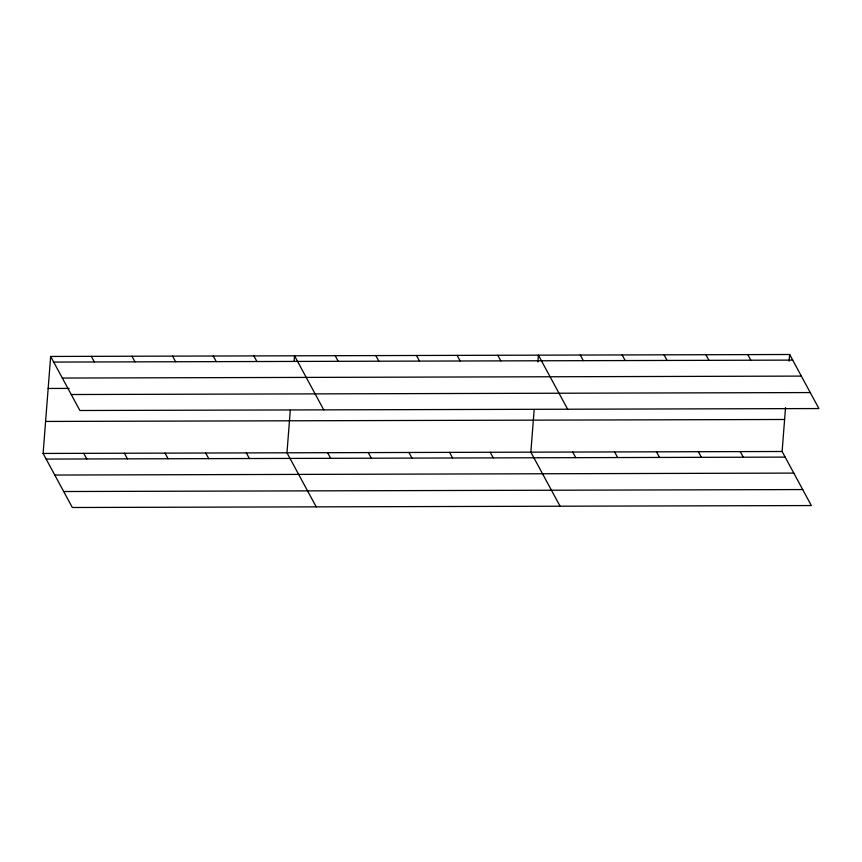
<?xml version="1.0" encoding="UTF-8"?>
<svg xmlns="http://www.w3.org/2000/svg" width="862" height="862" viewBox="0 0 862 862"><rect width="100%" height="100%" fill="white"/><g stroke="black" fill="none" stroke-linecap="round" stroke-linejoin="round"><path stroke-width="1.29" d="M785.53 407.607L782.114 451.494L811.347 505.552L72.333 507.502L43.1 453.444L50.653 356.448L789.667 354.497L818.9 408.556L79.886 410.506L50.653 356.448M290.289 410.237L286.971 452.798L316.203 506.856M294.114 361.135L294.535 355.801L323.756 409.859M534.171 409.59L530.852 452.151L560.074 506.209M537.888 361.825L538.405 355.155L567.638 409.213M789.15 361.167L789.667 354.497M53.692 362.072L792.706 360.111M62.333 378.052L801.348 376.101M48.164 388.46L69.143 388.406M71.244 394.527L810.258 392.566M45.589 421.443L784.603 419.482M43.1 453.444L782.114 451.494M46.139 459.069L785.153 457.108M54.78 475.048L793.794 473.098M63.691 491.523L802.705 489.562M747.796 354.605L750.834 360.219M705.913 354.713L708.952 360.338M740.242 451.602L743.281 457.216M664.042 354.832L667.08 360.445M698.36 451.71L701.399 457.334M622.159 354.939L625.198 360.553M656.478 451.828L659.516 457.442M580.288 355.047L583.326 360.672M614.606 451.936L617.645 457.55M572.724 452.044L575.762 457.668M497.762 355.263L500.8 360.887M457.119 355.37L460.157 360.995M490.209 452.259L493.247 457.884M416.465 355.478L419.503 361.103M449.555 452.367L452.593 457.991M375.821 355.586L378.86 361.21M408.911 452.475L411.95 458.099M335.178 355.694L338.216 361.318M368.268 452.582L371.306 458.207M327.625 452.69L330.663 458.315M253.881 355.909L256.919 361.534M213.237 356.017L216.276 361.641M246.327 452.906L249.366 458.53M172.594 356.125L175.632 361.749M205.684 453.013L208.723 458.638M131.951 356.232L134.989 361.857M165.041 453.121L168.079 458.746M91.297 356.34L94.335 361.965M124.387 453.229L127.425 458.853M83.743 453.337L86.782 458.961"/></g></svg>
